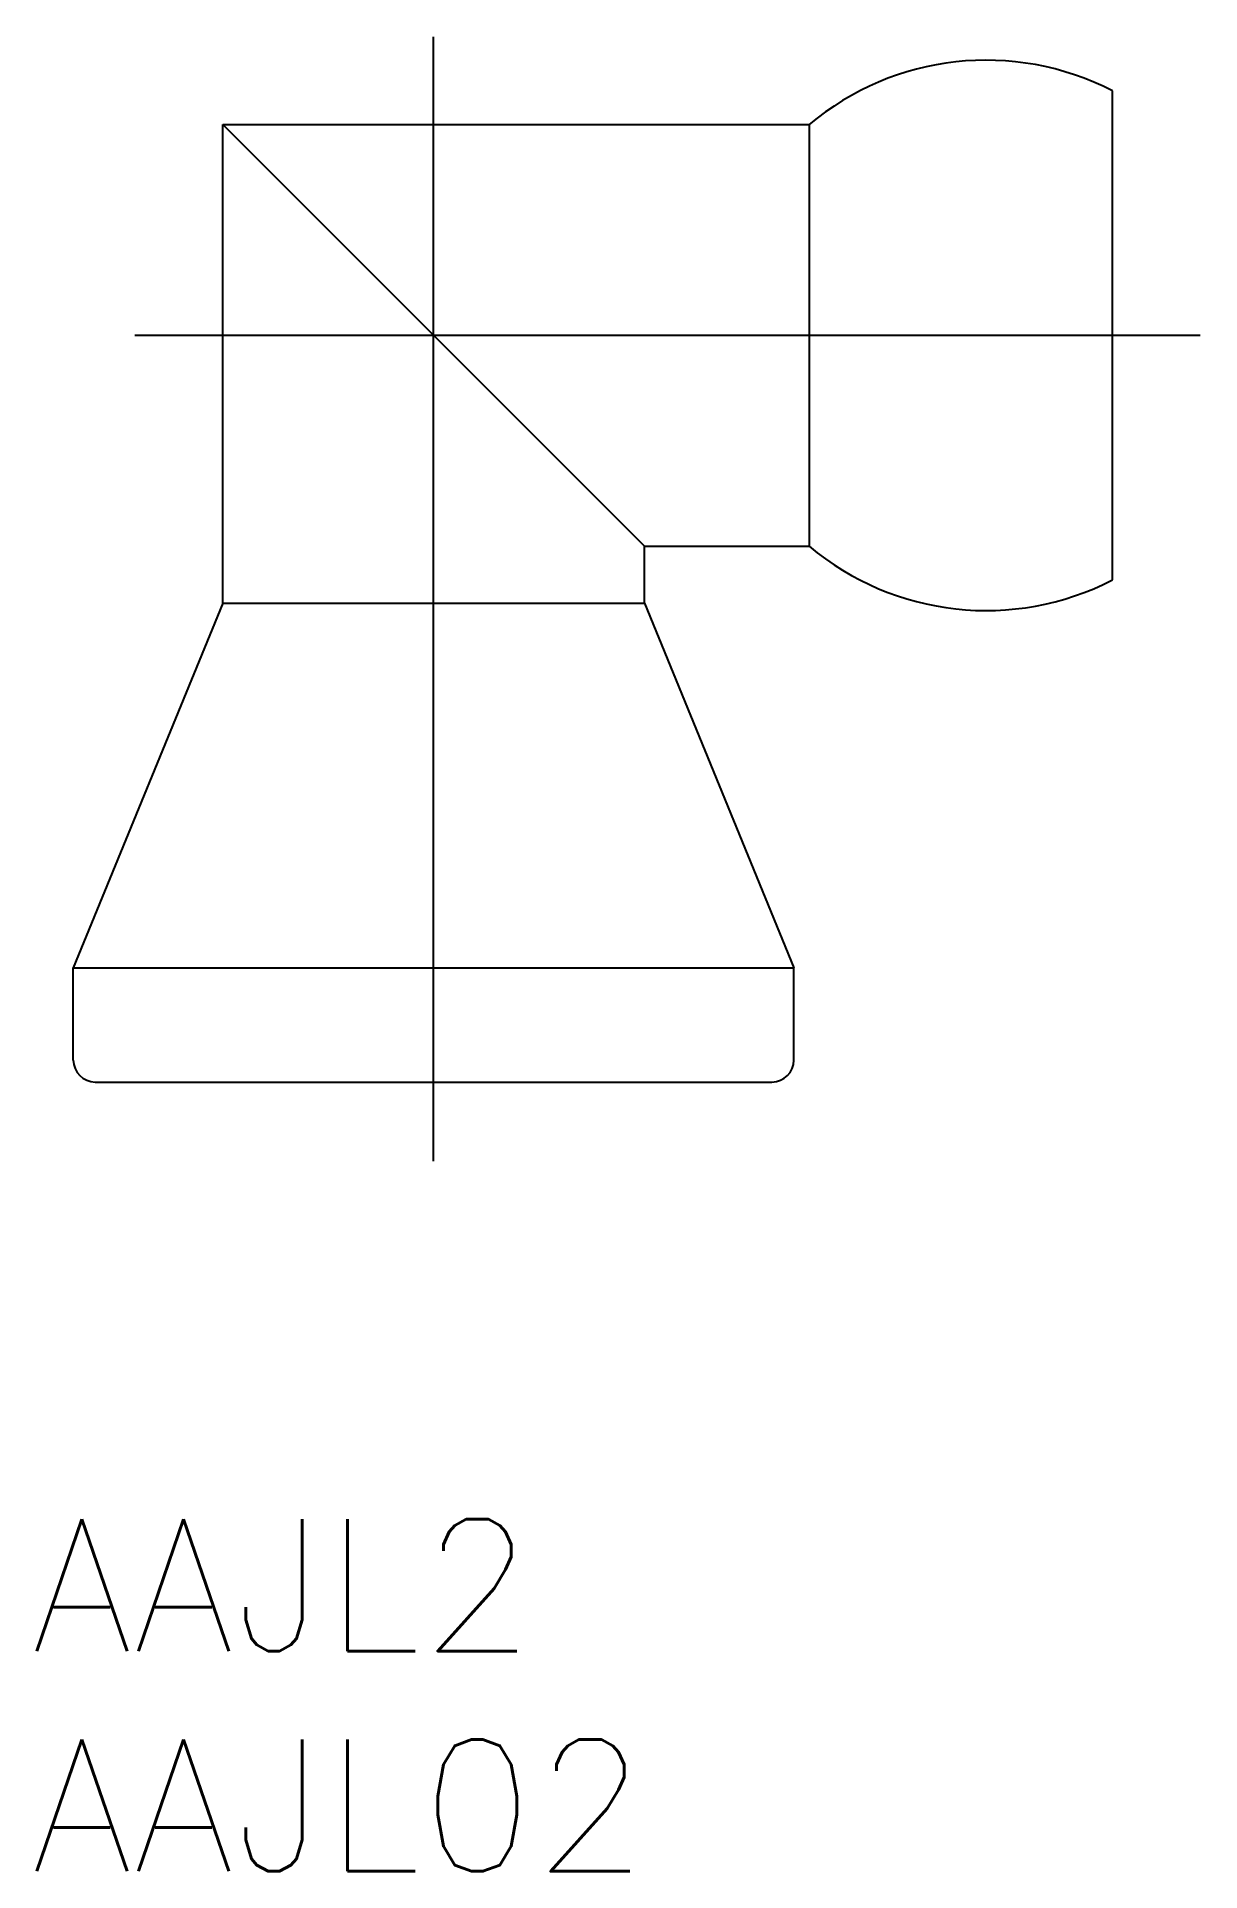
# Model space of a CAD drawing. Extents: x -4.2 to 22.2, y -39.8 to 2.
import ezdxf

# ---------------------------------------------------------------- set-up
doc = ezdxf.new("R2010")
doc.units = 0
doc.linetypes.add('CENTER', pattern=[50.8, 31.75, -6.35, 6.35, -6.35])
doc.layers.get('0').update_dxf_attribs({"linetype": 'CONTINUOUS'})
doc.layers.add('CENTER', color=1, linetype='CENTER')
doc.styles.get("Standard").update_dxf_attribs({"font": 'txt.shx', "height": 3, "bigfont": 'bigfont.shx'})

# ---------------------------------------------------------------- blocks, each defined once
blk = doc.blocks.new('*U4')
at = {"color": 7, "linetype": 'CONTINUOUS'}
blk.add_text('AAJL2', height=3, dxfattribs=at).set_placement((-4.362, -34.755))
blk = doc.blocks.new('*U5')
at = {"color": 7, "linetype": 'CONTINUOUS'}
blk.add_text('AAJL02', height=3, dxfattribs=at).set_placement((-4.362, -39.769))

msp = doc.modelspace()

# ---------------------------------------------------------------- linework, layer by layer
at = {"color": 7, "linetype": 'CONTINUOUS'}
for p, q in [((20.25, -10.367), (20.25, 0.767)), ((0, -10.9), (0, 0)), ((9.6, -9.6), (0, 0)), ((0, 0), (13.35, 0)), ((13.35, 0), (13.35, -9.6)), ((9.6, -9.6), (13.35, -9.6)), ((9.6, -10.9), (9.6, -9.6)), ((0, -10.9), (-3.4, -19.2)), ((0, -10.9), (9.6, -10.9)), ((9.6, -10.9), (13, -19.2)), ((-3.4, -21.3), (-3.4, -19.2)), ((-3.4, -19.2), (13, -19.2)), ((13, -21.3), (13, -19.2)), ((-2.9, -21.8), (12.5, -21.8))]:
    msp.add_line(p, q, dxfattribs=at)
for centre, radius, start, end in [((17.376, -4.8), 6.265, 62.6962, 129.9896), ((17.376, -4.8), 6.265, 230.0104, 297.3038), ((-2.9, -21.3), 0.5, 180, 270), ((12.5, -21.3), 0.5, 270, 0)]:
    msp.add_arc(centre, radius, start, end, dxfattribs=at)
at = {"layer": 'CENTER', "color": 1, "linetype": 'CENTER'}
for p, q in [((4.8, -23.6), (4.8, 2)), ((22.25, -4.8), (-2, -4.8))]:
    msp.add_line(p, q, dxfattribs=at)

# ---------------------------------------------------------------- block references
at = {"color": 7, "linetype": 'CONTINUOUS'}
for name in ['*U4', '*U5']:
    msp.add_blockref(name, (0, 0), dxfattribs=at)

doc.saveas('drawing.dxf')
